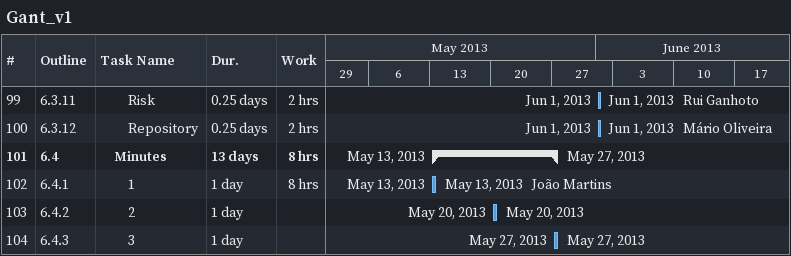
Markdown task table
Gant_v1

| ID | WBS | Task | Duration | Start | Finish | Resources | Work (h) |
|---|---|---|---|---|---|---|---|
| 99 | 6.3.11 | Risk | 0.25d | 2013-06-01 | 2013-06-01 | Rui Ganhoto | 2 |
| 100 | 6.3.12 | Repository | 0.25d | 2013-06-01 | 2013-06-01 | Mário Oliveira | 2 |
| 101 | 6.4 | **Minutes** | 13d | 2013-05-13 | 2013-05-27 |  | 8 |
| 102 | 6.4.1 | 1 | 1d | 2013-05-13 | 2013-05-13 | João Martins | 8 |
| 103 | 6.4.2 | 2 | 1d | 2013-05-20 | 2013-05-20 |  |  |
| 104 | 6.4.3 | 3 | 1d | 2013-05-27 | 2013-05-27 |  |  |
